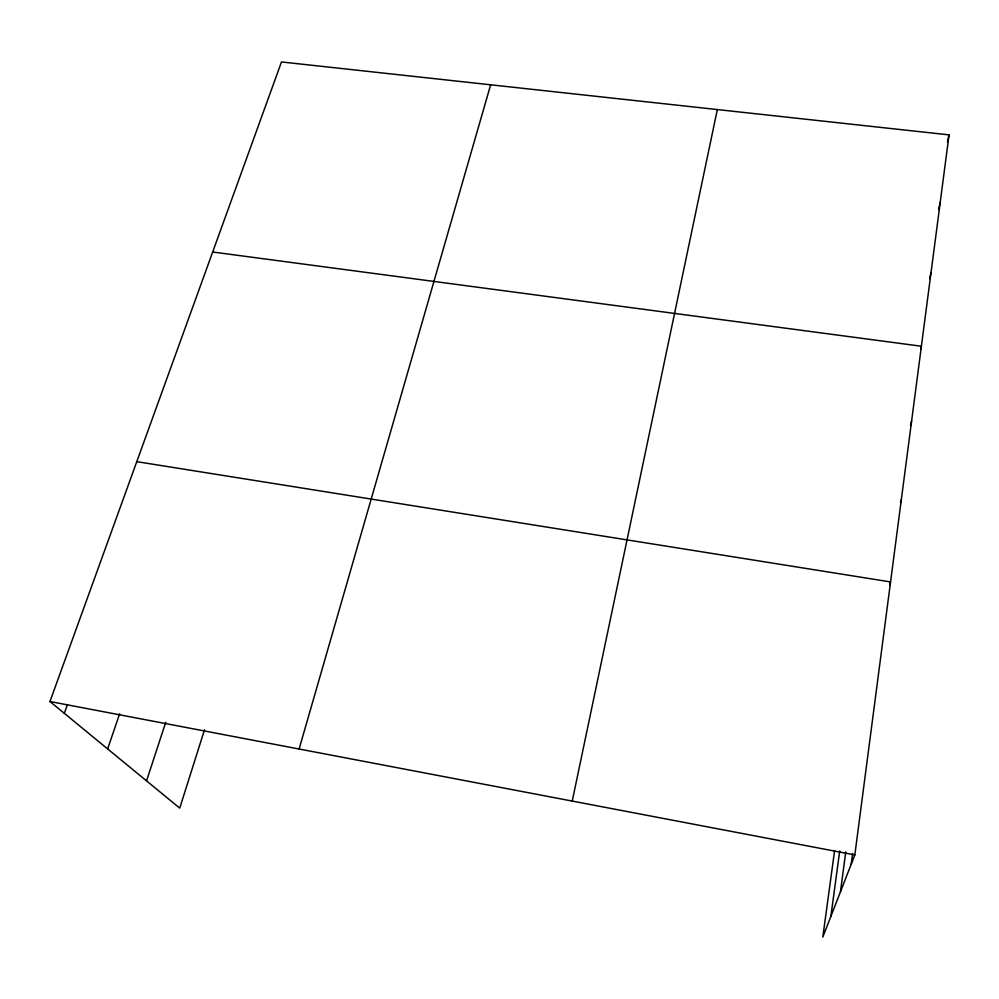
<?xml version="1.0" encoding="UTF-8"?>
<svg xmlns="http://www.w3.org/2000/svg" width="999" height="999" viewBox="0 0 999 999"><rect width="100%" height="100%" fill="white"/><g stroke="black" fill="none" stroke-linecap="round" stroke-linejoin="round"><path stroke-width="1.5" d="M851.21 864.197L852.634 853.458M834.602 850.624L822.814 937.05L854.832 854.944L949.05 134.877L281.481 61.95L49.95 701.523L179.733 808.129L204.52 729.769M840.446 891.832L845.766 851.885M830.881 916.345L839.709 850.998M572.24 801.073L717.332 109.565M947.464 142.058L949.05 134.877M938.573 209.553L940.246 202.173M929.619 278.621L931.031 272.552M920.703 349.101L921.39 346.241L212.675 252.01M910.489 425.512L911.587 421.141M900.536 502.559L901.323 499.625M889.722 584.877L890.546 581.93L136.788 461.663M299.113 749.013L490.646 84.803M146.541 780.856L165.734 722.302M107.642 748.913L119.63 713.81M64.336 713.336L67.482 704.532M49.95 701.523L854.832 854.944"/></g></svg>
